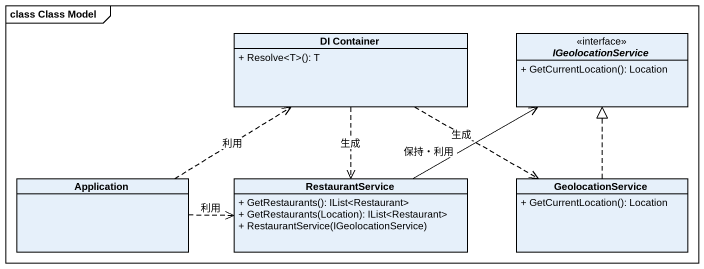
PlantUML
@startuml
mainframe class Class Model
hide circle
hide empty members
skinparam classAttributeIconSize 0
class "DI Container" as DI_Container {
  + Resolve<T>(): T
}
interface IGeolocationService {
  + GetCurrentLocation(): Location
}
class Application
class RestaurantService {
  + GetRestaurants(): IList<Restaurant>
  + GetRestaurants(Location): IList<Restaurant>
  + RestaurantService(IGeolocationService)
}
class GeolocationService {
  + GetCurrentLocation(): Location
}
DI_Container ..> RestaurantService : 生成
DI_Container .right.> GeolocationService : 生成
Application .right.> DI_Container : 利用
Application .right.> RestaurantService : 利用
RestaurantService -right-> IGeolocationService : 保持・利用
GeolocationService .up.|> IGeolocationService
@enduml
